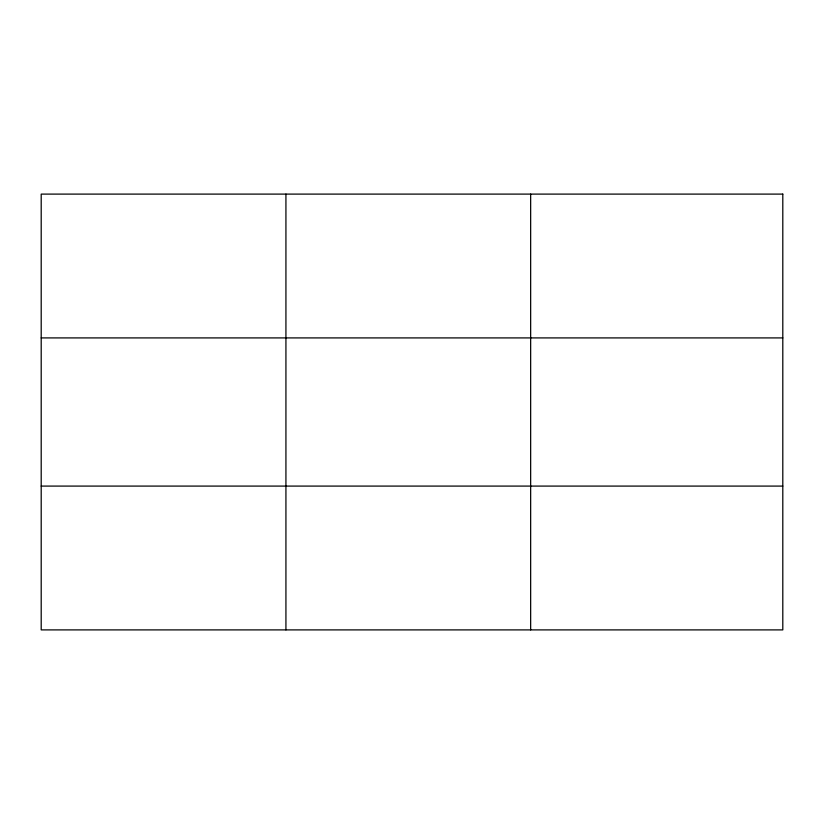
<?xml version="1.0" encoding="UTF-8"?>
<svg xmlns="http://www.w3.org/2000/svg" width="824" height="824" viewBox="0 0 824 824"><rect width="100%" height="100%" fill="white"/><g stroke="black" fill="none" stroke-linecap="round" stroke-linejoin="round"><path stroke-width="1.24" d="M285.928 194.103L285.928 629.896M530.656 194.103L530.656 629.896M41.2 337.912L782.8 337.912M41.2 486.088L782.8 486.088M782.8 194.103L782.8 629.896L41.2 629.896L41.2 194.103L782.8 194.103"/></g></svg>
